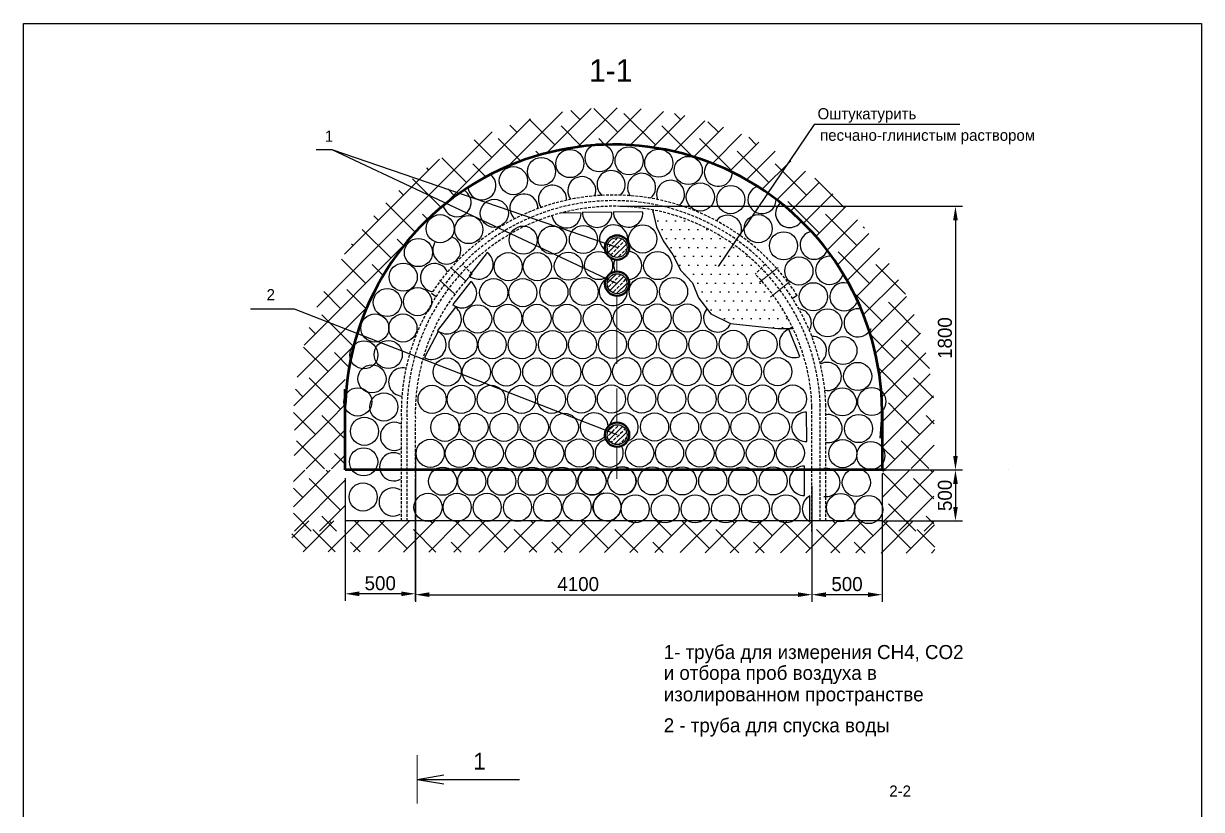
# Model space of a CAD drawing. Header units: millimetres. Extents: x 220 to 847, y -60 to 585.
# Drawn here: x 336.4 to 546.4, y 115 to 255.1 of the extents above; entities that cross this region are included whole.
import ezdxf

# ---------------------------------------------------------------- set-up
doc = ezdxf.new("R2010")
doc.units = ezdxf.units.MM
doc.linetypes.add('DASHED', pattern=[0.75, 0.5, -0.25])
doc.dimstyles.new('ISO-25', dxfattribs={"dimtxt": 2.5, "dimasz": 2.5, "dimexe": 1.25, "dimexo": 0.625, "dimtad": 1, "dimtxsty": 'Standard', "dimcen": 2.5, "dimadec": 0, "dimazin": 0, "dimtfac": 1, "dimtmove": 0, "dimatfit": 3, "dimfxl": 0, "dimarcsym": 0})

# ---------------------------------------------------------------- blocks, each defined once
blk = doc.blocks.new('*D3')
at = {"color": 0, "lineweight": -2}
for p, q in [((406.22, 179.01), (406.22, 152.04)), ((476.91, 172.66), (476.91, 152.04)), ((408.72, 153.29), (474.41, 153.29))]:
    blk.add_line(p, q, dxfattribs=at)
at = {"color": 0}
for points in [[(408.72, 153.71), (408.72, 152.87), (406.22, 153.29)], [(474.41, 153.71), (474.41, 152.87), (476.91, 153.29)]]:
    blk.add_solid(points, dxfattribs=at)
at = {"layer": 'Defpoints', "color": 0}
for p in [(406.22, 179.63), (476.91, 173.28), (476.91, 153.29)]:
    blk.add_point(p, dxfattribs=at)
at = {"color": 0, "insert": (435.24, 155.17), "char_height": 2.5, "attachment_point": 5}
blk.add_mtext('4100', dxfattribs=at)
blk = doc.blocks.new('*D4')
at = {"color": 0, "lineweight": -2}
for p, q in [((442.75, 222.54), (503.75, 222.54)), ((502.5, 220.04), (502.5, 178.04)), ((477.53, 175.54), (503.75, 175.54))]:
    blk.add_line(p, q, dxfattribs=at)
at = {"color": 0}
for points in [[(502.09, 220.04), (502.92, 220.04), (502.5, 222.54)], [(502.09, 178.04), (502.92, 178.04), (502.5, 175.54)]]:
    blk.add_solid(points, dxfattribs=at)
at = {"layer": 'Defpoints', "color": 0}
for p in [(442.12, 222.54), (476.91, 175.54), (502.5, 175.54)]:
    blk.add_point(p, dxfattribs=at)
at = {"color": 0, "insert": (500.63, 199.04), "char_height": 2.5, "attachment_point": 5, "rotation": 90}
blk.add_mtext('1800', dxfattribs=at)
blk = doc.blocks.new('*D9')
at = {"color": 0, "lineweight": -2}
for p, q in [((490.04, 175.54), (503.75, 175.54)), ((502.5, 173.04), (502.5, 168.94)), ((490.04, 166.44), (503.75, 166.44))]:
    blk.add_line(p, q, dxfattribs=at)
at = {"color": 0}
for points in [[(502.09, 173.04), (502.92, 173.04), (502.5, 175.54)], [(502.09, 168.94), (502.92, 168.94), (502.5, 166.44)]]:
    blk.add_solid(points, dxfattribs=at)
at = {"layer": 'Defpoints', "color": 0}
for p in [(489.42, 175.54), (489.41, 166.44), (502.5, 166.44)]:
    blk.add_point(p, dxfattribs=at)
at = {"color": 0, "insert": (500.63, 170.99), "char_height": 2.5, "attachment_point": 5, "rotation": 90}
blk.add_mtext('500', dxfattribs=at)
blk = doc.blocks.new('*D10')
at = {"color": 0, "lineweight": -2}
for p, q in [((489.43, 174.91), (489.43, 152.04)), ((476.91, 170.49), (476.91, 152.04)), ((486.93, 153.29), (479.41, 153.29))]:
    blk.add_line(p, q, dxfattribs=at)
at = {"color": 0}
for points in [[(479.41, 153.71), (479.41, 152.87), (476.91, 153.29)], [(486.93, 153.71), (486.93, 152.87), (489.43, 153.29)]]:
    blk.add_solid(points, dxfattribs=at)
at = {"layer": 'Defpoints', "color": 0}
for p in [(489.43, 175.54), (476.91, 171.12), (476.91, 153.29)]:
    blk.add_point(p, dxfattribs=at)
at = {"color": 0, "insert": (483.17, 155.17), "char_height": 2.5, "attachment_point": 5}
blk.add_mtext('500', dxfattribs=at)
blk = doc.blocks.new('*D11')
at = {"color": 0, "lineweight": -2}
for p, q in [((393.7, 174.05), (393.7, 152.2)), ((406.2, 173.92), (406.2, 152.2)), ((403.7, 153.45), (396.2, 153.45))]:
    blk.add_line(p, q, dxfattribs=at)
at = {"color": 0}
for points in [[(396.2, 153.86), (396.2, 153.03), (393.7, 153.45)], [(403.7, 153.86), (403.7, 153.03), (406.2, 153.45)]]:
    blk.add_solid(points, dxfattribs=at)
at = {"layer": 'Defpoints', "color": 0}
for p in [(393.7, 174.67), (406.2, 174.54), (393.7, 153.45)]:
    blk.add_point(p, dxfattribs=at)
at = {"color": 0, "insert": (399.95, 155.32), "char_height": 2.5, "attachment_point": 5}
blk.add_mtext('500', dxfattribs=at)

msp = doc.modelspace()

# ---------------------------------------------------------------- hatches: boundary and pattern name
h = msp.add_hatch()
h.set_pattern_fill('ANSI38', color=256, style=0)
h.paths.add_polyline_path([(410.83, 222.369), (406.711, 228.223, 0.1889044), (385.194, 192.432), (394.18, 192.432, -0.185057)])
h.paths.add_polyline_path([(437.793, 233.391, -0.2220907), (439.912, 233.511, -0.01154), (442.121, 233.537), (442.121, 236.523), (442.121, 240.106, 0.1677167), (406.711, 228.223), (410.83, 222.369, -0.1558404)])
h.paths.add_polyline_path([(442.121, 240.106), (442.121, 233.537, -0.1681458), (471.585, 222.954), (476.193, 228.494, 0.1613085)])
h.paths.add_polyline_path([(476.193, 228.494), (471.585, 222.954, -0.1836076), (488.765, 193.608), (496.6, 198.827, 0.1613595)])
h = msp.add_hatch()
h.set_pattern_fill('DOTS', color=22, style=0)
h.set_pattern_definition([(180, (876.459, 150.1149), (-0.79375, 1.5875), [0, -1.5875])])
h.paths.add_polyline_path([(455.598, 208.865), (456.698, 206.198), (458.875, 203.364), (462.384, 201.613), (467.398, 201.112), (470.822, 200.741), (473.557, 200.742, 0.0840321), (466.818, 210.432), (467.889, 211.482, 0.1526515), (448.506, 221.88), (449.22, 218.894), (450.376, 216.394), (452.103, 213.902), (453.555, 211.062)])
h = msp.add_hatch()
h.set_pattern_fill('JIS_STN_2.5', color=256, scale=0.5, style=0)
h.paths.add_polyline_path([(443.956, 215.177, 1), (440.409, 215.177, 1)])
h = msp.add_hatch()
h.set_pattern_fill('JIS_STN_2.5', color=256, scale=0.5, style=0)
h.paths.add_polyline_path([(440.409, 208.726, 1), (443.956, 208.726, 1)])
h = msp.add_hatch()
h.set_pattern_fill('ANSI38', color=256, style=0)
h.paths.add_polyline_path([(496.6, 198.827), (488.765, 193.608, -0.0414645), (489.427, 185.711), (498.73, 186.083, 0.0043687), (498.715, 187.082, 0.0522675)])
h = msp.add_hatch()
h.set_pattern_fill('ANSI38', color=256, style=0)
h.paths.add_polyline_path([(393.722, 192.432), (385.194, 192.432, 0.036246), (384.404, 184.181), (393.718, 184.394, -0.0141227), (393.722, 187.098)])
h = msp.add_hatch()
h.set_pattern_fill('ANSI38', color=256, style=0)
h.paths.add_polyline_path([(498.731, 185.394, 0.0030109), (498.73, 186.083), (489.427, 185.711, -0.0022486), (489.425, 185.28), (489.416, 175.786), (498.731, 175.786)])
h = msp.add_hatch()
h.set_pattern_fill('ANSI38', color=256, style=0)
h.paths.add_polyline_path([(393.595, 184.392), (384.708, 184.188), (384.603, 175.728), (393.595, 175.728)])
h = msp.add_hatch()
h.set_pattern_fill('JIS_STN_2.5', color=256, scale=0.5, style=0)
h.paths.add_polyline_path([(440.409, 181.814, 1), (443.956, 181.814, 1)])
h = msp.add_hatch()
h.set_pattern_fill('ANSI38', color=256, style=0)
h.paths.add_polyline_path([(393.661, 175.471), (384.492, 175.471), (384.492, 164.642), (393.661, 164.642)])
h = msp.add_hatch()
h.set_pattern_fill('ANSI38', color=256, style=0)
h.paths.add_polyline_path([(498.636, 175.442), (489.533, 175.442), (489.533, 164.637), (498.636, 164.637)])
h = msp.add_hatch()
h.set_pattern_fill('ANSI38', color=256, style=0)
h.set_pattern_definition([(45, (0.6353, -9.1014), (-2.245064, 2.245064), []), (135, (0.6353, -9.1014), (-6.735192, 2.245064), [7.9375, -4.7625])])
h.paths.add_polyline_path([(384.193, 166.438), (384.193, 160.933), (498.844, 160.692), (498.764, 166.438)])

# ---------------------------------------------------------------- linework, layer by layer
for p, q in [((336.358, 255.111), (546.358, 255.111)), ((336.358, -59.599), (336.358, 255.111)), ((546.358, 255.111), (546.358, -59.487)), ((391.395, 232.628), (388.503, 232.628)), ((442.182, 215.177), (391.395, 232.628)), ((442.182, 208.726), (391.395, 232.628)), ((435.772, 221.32), (432.313, 221.36)), ((441.247, 221.427), (436.006, 221.489)), ((446.793, 221.463), (441.553, 221.524)), ((448.506, 221.88), (449.22, 218.894)), ((419.026, 214.272), (415.822, 210.124)), ((415.184, 209.227), (416.328, 210.466)), ((416.083, 209.15), (412.879, 205.003)), ((409.089, 207.024), (409.924, 206.475)), ((474.28, 206.653), (473.438, 206.113)), ((384.684, 204.174), (376.794, 204.174)), ((442.182, 181.814), (384.684, 204.174)), ((413.367, 204.523), (410.163, 200.375)), ((410.251, 200.201), (407.835, 195.551)), ((474.777, 195.767), (472.788, 200.617)), ((475.977, 180.593), (475.974, 185.834)), ((475.585, 170.973), (475.582, 176.214)), ((511.893, 175.539), (511.893, 175.539)), ((511.893, 175.539), (511.893, 175.539)), ((476.521, 166.324), (476.518, 170.894)), ((489.411, 166.438), (393.697, 166.438)), ((406.537, 120.368), (411.314, 121.156)), ((406.537, 120.368), (411.314, 119.581)), ((406.537, 120.368), (424.756, 120.368))]:
    msp.add_line(p, q)
at = {"color": 22}
for p, q in [((449.22, 218.894), (450.376, 216.394)), ((450.376, 216.394), (452.103, 213.902)), ((452.103, 213.902), (453.555, 211.062)), ((453.555, 211.062), (455.598, 208.865)), ((455.598, 208.865), (456.698, 206.198)), ((456.698, 206.198), (458.875, 203.364)), ((458.875, 203.364), (462.384, 201.613)), ((462.384, 201.613), (467.398, 201.112)), ((467.398, 201.112), (470.822, 200.741)), ((470.822, 200.741), (473.557, 200.742))]:
    msp.add_line(p, q, dxfattribs=at)
at = {"linetype": 'DASHED'}
for p, q in [((416.328, 210.466), (414.552, 212.21)), ((468.603, 212.182), (466.818, 210.432)), ((476.906, 164.529), (476.906, 186.941)), ((478.406, 166.438), (478.406, 186.941)), ((479.406, 166.438), (479.406, 186.941)), ((403.722, 166.438), (403.722, 184.414)), ((404.722, 166.438), (404.722, 184.414)), ((406.222, 164.529), (406.222, 184.414))]:
    msp.add_line(p, q, dxfattribs=at)
at = {"lineweight": 5}
for p, q in [((442.121, 210.891), (442.121, 213.012)), ((442.121, 194.447), (442.121, 206.56)), ((442.121, 183.98), (442.121, 190.055)), ((442.121, 173.927), (442.121, 179.649)), ((406.537, 116.047), (406.537, 124.69))]:
    msp.add_line(p, q, dxfattribs=at)
at = {"lineweight": 20}
for p, q in [((412.499, 211.639), (415.232, 209.184)), ((470.894, 211.628), (467.58, 208.981)), ((410.51, 209.356), (413.189, 206.949)), ((472.937, 209.058), (469.544, 206.348))]:
    msp.add_line(p, q, dxfattribs=at)
at = {"lineweight": 50}
for p, q in [((393.722, 175.539), (393.722, 189.958)), ((489.426, 185.984), (489.426, 175.539)), ((490.041, 175.539), (393.722, 175.539))]:
    msp.add_line(p, q, dxfattribs=at)
msp.add_lwpolyline([(503.272, 237.14), (477.299, 237.14), (460.184, 211.779)])
for centre, radius in [((438.981, 231.184), 2.507), ((444.315, 230.64), 2.507), ((428.694, 228.737), 2.507), ((433.756, 230.151), 2.507), ((449.604, 230.227), 2.507), ((454.863, 228.931), 2.507), ((423.687, 227.105), 2.507), ((457.024, 224.191), 2.507), ((462.45, 223.723), 2.507), ((420.296, 221.279), 2.507), ((410.63, 218.544), 2.507), ((415.726, 218.379), 2.507), ((467.336, 218.539), 2.507), ((425.441, 216.512), 2.507), ((430.631, 216.512), 2.507), ((436.171, 216.61), 2.507), ((446.747, 216.71), 2.507), ((406.754, 214.278), 2.507), ((442.182, 215.177), 1.774), ((471.85, 215.485), 2.507), ((422.762, 211.763), 2.507), ((427.952, 211.763), 2.507), ((433.492, 211.861), 2.507), ((438.878, 211.961), 2.507), ((449.413, 211.961), 2.507), ((404.055, 209.905), 2.507), ((474.596, 211), 2.507), ((442.182, 208.726), 1.774), ((406.611, 205.536), 2.507), ((420.18, 207.136), 2.507), ((425.37, 207.136), 2.507), ((430.91, 207.234), 2.507), ((436.296, 207.334), 2.507), ((446.831, 207.334), 2.507), ((452.25, 207.334), 2.507), ((477.174, 206.406), 2.507), ((401.211, 205.382), 2.507), ((417.312, 202.45), 2.507), ((422.698, 202.55), 2.507), ((427.888, 202.55), 2.507), ((433.233, 202.55), 2.507), ((438.652, 202.55), 2.507), ((443.997, 202.55), 2.507), ((449.33, 202.607), 2.507), ((454.675, 202.607), 2.507), ((479.723, 201.751), 2.507), ((398.989, 200.834), 2.507), ((403.988, 200.834), 2.507), ((414.719, 197.866), 2.507), ((419.909, 197.866), 2.507), ((425.254, 197.866), 2.507), ((430.673, 197.866), 2.507), ((436.018, 197.866), 2.507), ((441.351, 197.923), 2.507), ((446.696, 197.923), 2.507), ((452.115, 197.923), 2.507), ((457.46, 197.923), 2.507), ((462.879, 197.923), 2.507), ((468.224, 197.923), 2.507), ((397.031, 196.045), 2.507), ((401.375, 196.114), 2.507), ((482.439, 196.826), 2.507), ((411.9, 192.991), 2.507), ((417.09, 192.991), 2.507), ((422.435, 192.991), 2.507), ((427.854, 192.991), 2.507), ((433.199, 192.991), 2.507), ((438.532, 193.048), 2.507), ((443.877, 193.048), 2.507), ((449.296, 193.048), 2.507), ((454.641, 193.048), 2.507), ((460.06, 193.048), 2.507), ((465.405, 193.048), 2.507), ((470.825, 193.048), 2.507), ((398.477, 191.77), 2.507), ((485.073, 192.199), 2.507), ((395.948, 187.65), 2.507), ((400.595, 186.758), 2.507), ((409.189, 188.116), 2.507), ((414.38, 188.116), 2.507), ((419.725, 188.116), 2.507), ((425.144, 188.116), 2.507), ((430.489, 188.116), 2.507), ((435.821, 188.173), 2.507), ((441.166, 188.173), 2.507), ((446.586, 188.173), 2.507), ((451.931, 188.173), 2.507), ((457.35, 188.173), 2.507), ((462.695, 188.173), 2.507), ((468.114, 188.173), 2.507), ((473.459, 188.173), 2.507), ((482.333, 187.666), 2.507), ((487.581, 187.729), 2.507), ((397.139, 182.415), 2.507), ((411.466, 183.132), 2.507), ((416.656, 183.132), 2.507), ((422.001, 183.132), 2.507), ((427.421, 183.132), 2.507), ((432.766, 183.132), 2.507), ((448.862, 183.189), 2.507), ((454.207, 183.189), 2.507), ((459.627, 183.189), 2.507), ((464.972, 183.189), 2.507), ((470.391, 183.189), 2.507), ((485.224, 182.907), 2.507), ((442.182, 181.814), 1.774), ((408.864, 178.484), 2.507), ((414.054, 178.484), 2.507), ((419.399, 178.484), 2.507), ((424.818, 178.484), 2.507), ((430.163, 178.484), 2.507), ((435.429, 178.553), 2.507), ((446.194, 178.553), 2.507), ((451.539, 178.553), 2.507), ((456.958, 178.553), 2.507), ((462.303, 178.553), 2.507), ((467.722, 178.553), 2.507), ((473.067, 178.553), 2.507), ((482.418, 178.432), 2.507), ((396.984, 176.978), 2.507), ((487.413, 178.085), 2.507), ((411.074, 173.512), 2.507), ((416.265, 173.512), 2.507), ((421.61, 173.512), 2.507), ((427.029, 173.512), 2.507), ((432.374, 173.512), 2.507), ((437.706, 173.569), 2.507), ((443.051, 173.569), 2.507), ((448.47, 173.569), 2.507), ((453.815, 173.569), 2.507), ((459.235, 173.569), 2.507), ((464.58, 173.569), 2.507), ((469.999, 173.569), 2.507), ((484.832, 173.287), 2.507), ((396.896, 170.71), 2.507), ((408.472, 168.864), 2.507), ((413.662, 168.864), 2.507), ((419.007, 168.864), 2.507), ((424.426, 168.864), 2.507), ((429.771, 168.864), 2.507), ((435.038, 168.933), 2.507), ((440.383, 168.933), 2.507), ((445.402, 168.586), 2.507), ((450.747, 168.586), 2.507), ((456.092, 168.586), 2.507), ((461.512, 168.586), 2.507), ((466.857, 168.586), 2.507), ((472.276, 168.586), 2.507), ((482.026, 168.812), 2.507), ((487.021, 168.465), 2.507)]:
    msp.add_circle(centre, radius)
at = {"lineweight": 40}
for centre in [(442.182, 215.177), (442.182, 208.726), (442.182, 181.814)]:
    msp.add_circle(centre, 2.166, dxfattribs=at)
at = {"lineweight": 50}
msp.add_arc((441.564, 185.677), 47.863, 354.63482, 178.2991, dxfattribs=at)
for centre, radius, start, end in [((441.104, 226.398), 2.507, 311.52634, 229.76819), ((460.23, 228.592), 2.507, 132.74245, 0.24371), ((418.071, 226.194), 2.507, 187.29991, 52.91218), ((435.879, 225.31), 2.507, 338.58764, 217.73813), ((446.547, 225.909), 2.507, 309.64971, 216.23005), ((451.701, 224.665), 2.507, 309.39391, 201.45827), ((413.643, 223.178), 2.507, 191.78131, 61.55735), ((425.556, 222.22), 2.507, 357.67276, 229.64042), ((430.654, 223.788), 2.507, 356.15134, 215.79871), ((468.009, 223.723), 2.507, 108.83496, 1.55901), ((472.933, 221.256), 2.507, 130.20819, 326.98886), ((433.151, 221.293), 2.621, 189.49382, 0.57806), ((438.626, 221.401), 2.621, 178.07325, 0.57806), ((444.172, 221.436), 2.621, 178.07325, 0.57806), ((461.87, 218.43), 2.507, 333.84263, 142.56181), ((441.557, 216.71), 2.507, 350.7395, 233.64794), ((411.807, 214.735), 2.507, 144.50129, 69.82864), ((477.316, 215.594), 2.507, 101.47956, 338.36401), ((417.469, 212.163), 2.621, 231.06275, 53.56756), ((444.068, 211.961), 2.507, 273.48585, 86.36771), ((409.619, 209.817), 2.507, 23.31978, 262.52551), ((444.068, 211.961), 2.507, 154.40755, 206.02422), ((480.063, 211.11), 2.507, 81.1757, 345.72208), ((414.526, 207.041), 2.621, 231.06275, 53.56756), ((441.486, 207.334), 2.507, 122.48032, 4.3757), ((482.603, 206.406), 2.507, 77.39861, 336.21614), ((411.81, 202.414), 2.621, 231.06275, 53.56756), ((460.094, 202.607), 2.507, 139.16147, 336.60456), ((474.304, 201.751), 2.507, 328.20545, 84.09201), ((485.152, 201.751), 2.507, 77.39861, 336.21614), ((409.094, 197.849), 2.621, 241.29189, 63.7967), ((473.73, 198.17), 2.621, 111.0452, 293.55), ((477.02, 196.826), 2.507, 301.71899, 93.19145), ((403.938, 191.213), 2.507, 75.90967, 267.34985), ((479.654, 192.199), 2.507, 259.77194, 119.66062), ((438.098, 183.189), 2.507, 2.45003, 320.32733), ((443.443, 183.189), 2.507, 284.65131, 170.31916), ((475.918, 183.213), 2.621, 88.77866, 271.28347), ((479.805, 182.907), 2.507, 260.84109, 99.15891), ((402.489, 181.524), 2.507, 60.54711, 299.45289), ((440.774, 178.553), 2.507, 103.72672, 29.57888), ((402.334, 176.087), 2.507, 60.54711, 299.45289), ((437.706, 173.569), 2.507, 2.45003, 320.32733), ((443.051, 173.569), 2.507, 284.65131, 170.31916), ((475.526, 173.593), 2.621, 88.77866, 271.28347), ((479.413, 173.287), 2.507, 260.84109, 99.15891), ((402.247, 169.819), 2.507, 60.54711, 299.45289), ((440.383, 168.933), 2.507, 103.72672, 29.57888), ((477.803, 168.61), 2.621, 119.35442, 240.70771)]:
    msp.add_arc(centre, radius, start, end)
at = {"linetype": 'DASHED'}
for radius, start, end in [(37.863, 1.91239, 181.91239), (38.863, 32.66613, 146.6822), (36.863, 1.91239, 181.91239), (35.363, 1.91239, 44.42801), (35.363, 138.2439, 181.91239)]:
    msp.add_arc((441.564, 185.677), radius, start, end, dxfattribs=at)

# ---------------------------------------------------------------- texts
for s, height, p in [('1-1', 4, (437.183, 244.749)), ('Оштукатурить ', 2, (477.92, 238.036)), ('1', 2, (390.081, 234.036)), ('песчано-глинистым раствором', 2, (478.371, 234.208)), ('2', 2, (379.688, 205.771)), ('1- труба для измерения СН4, СО2', 2.5, (450.488, 141.814)), ('и отбора проб воздуха в', 2.5, (450.488, 138.106)), ('изолированном пространстве', 2.5, (450.488, 134.275)), ('2 - труба для спуска воды', 2.5, (450.488, 128.746)), ('1', 3, (416.52, 122.095)), ('2-2', 2, (490.703, 117.273))]:
    msp.add_text(s, height=height).set_placement(p)

# ---------------------------------------------------------------- dimensions: what is measured, and where the dimension line sits
for base, p1, p2, angle, text, picture, middle in [((502.504, 175.539), (442.121, 222.536), (476.906, 175.539), 90, '1800', '*D4', (500.629, 199.038)), ((393.697, 153.446), (406.202, 174.541), (393.697, 174.67), 180, '500', '*D11', (399.95, 155.321)), ((476.906, 153.291), (489.426, 175.539), (476.906, 171.118), 180, '500', '*D10', (483.166, 155.166)), ((502.504, 166.438), (489.416, 175.539), (489.411, 166.438), 90, '500', '*D9', (500.629, 170.989))]:
    dim = msp.add_linear_dim(base=base, p1=p1, p2=p2, angle=angle, text=text, dimstyle='ISO-25')
    dim.commit()
    dim.dimension.update_dxf_attribs({"geometry": picture, "text_midpoint": middle})
dim = msp.add_linear_dim(base=(476.906, 153.291), p1=(406.222, 179.634), p2=(476.906, 173.284), angle=180, text='4100', dimstyle='ISO-25')
dim.commit()
dim.dimension.update_dxf_attribs({"geometry": '*D3', "text_midpoint": (435.237, 153.291), "dimtype": 160})

doc.saveas('drawing.dxf')
